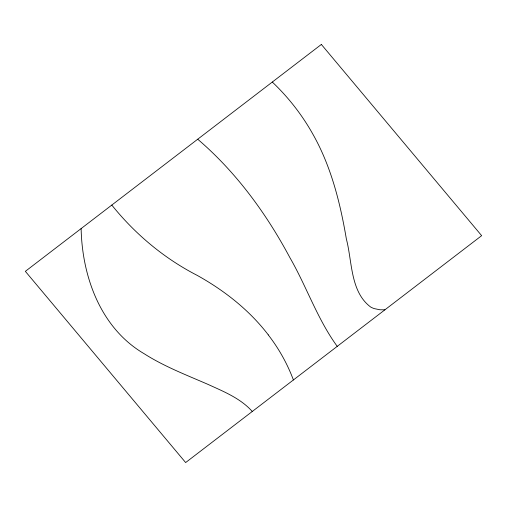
<?xml version="1.0" encoding="UTF-8"?>
<svg xmlns="http://www.w3.org/2000/svg" width="507" height="507" viewBox="0 0 507 507"><rect width="100%" height="100%" fill="white"/><g stroke="black" fill="none" stroke-linecap="round" stroke-linejoin="round"><path stroke-width="0.76" d="M384.902 309.821L380.009 309.783L374.299 308.624A21.395 20.229 -13.1 0 1 370.56 306.957C350.204 291.595 352.295 261.473 346.382 239.082C340.216 202.718 331.09 166.245 312.743 133.937A239.247 226.217 -13.1 0 0 272.297 82.039M197.705 139.222C236.008 171.993 266.188 213.308 289.871 257.594C306.627 286.639 317.388 319.163 337.231 346.363M252.277 411.481C240.578 398.337 223.752 391.581 208.092 384.433C186.411 374.99 164.116 366.472 144.096 353.683C100.716 328.295 82.115 276.695 81.126 228.587M111.8 205.069C135.103 234.069 164.053 258.348 197.172 275.364C224.322 290.473 249.324 310.075 268.285 334.848M268.247 334.88A189.827 179.484 -13.1 0 1 293.414 379.984M321.356 44.445L25.35 271.34L185.644 462.555L481.65 235.66L321.356 44.445"/></g></svg>
